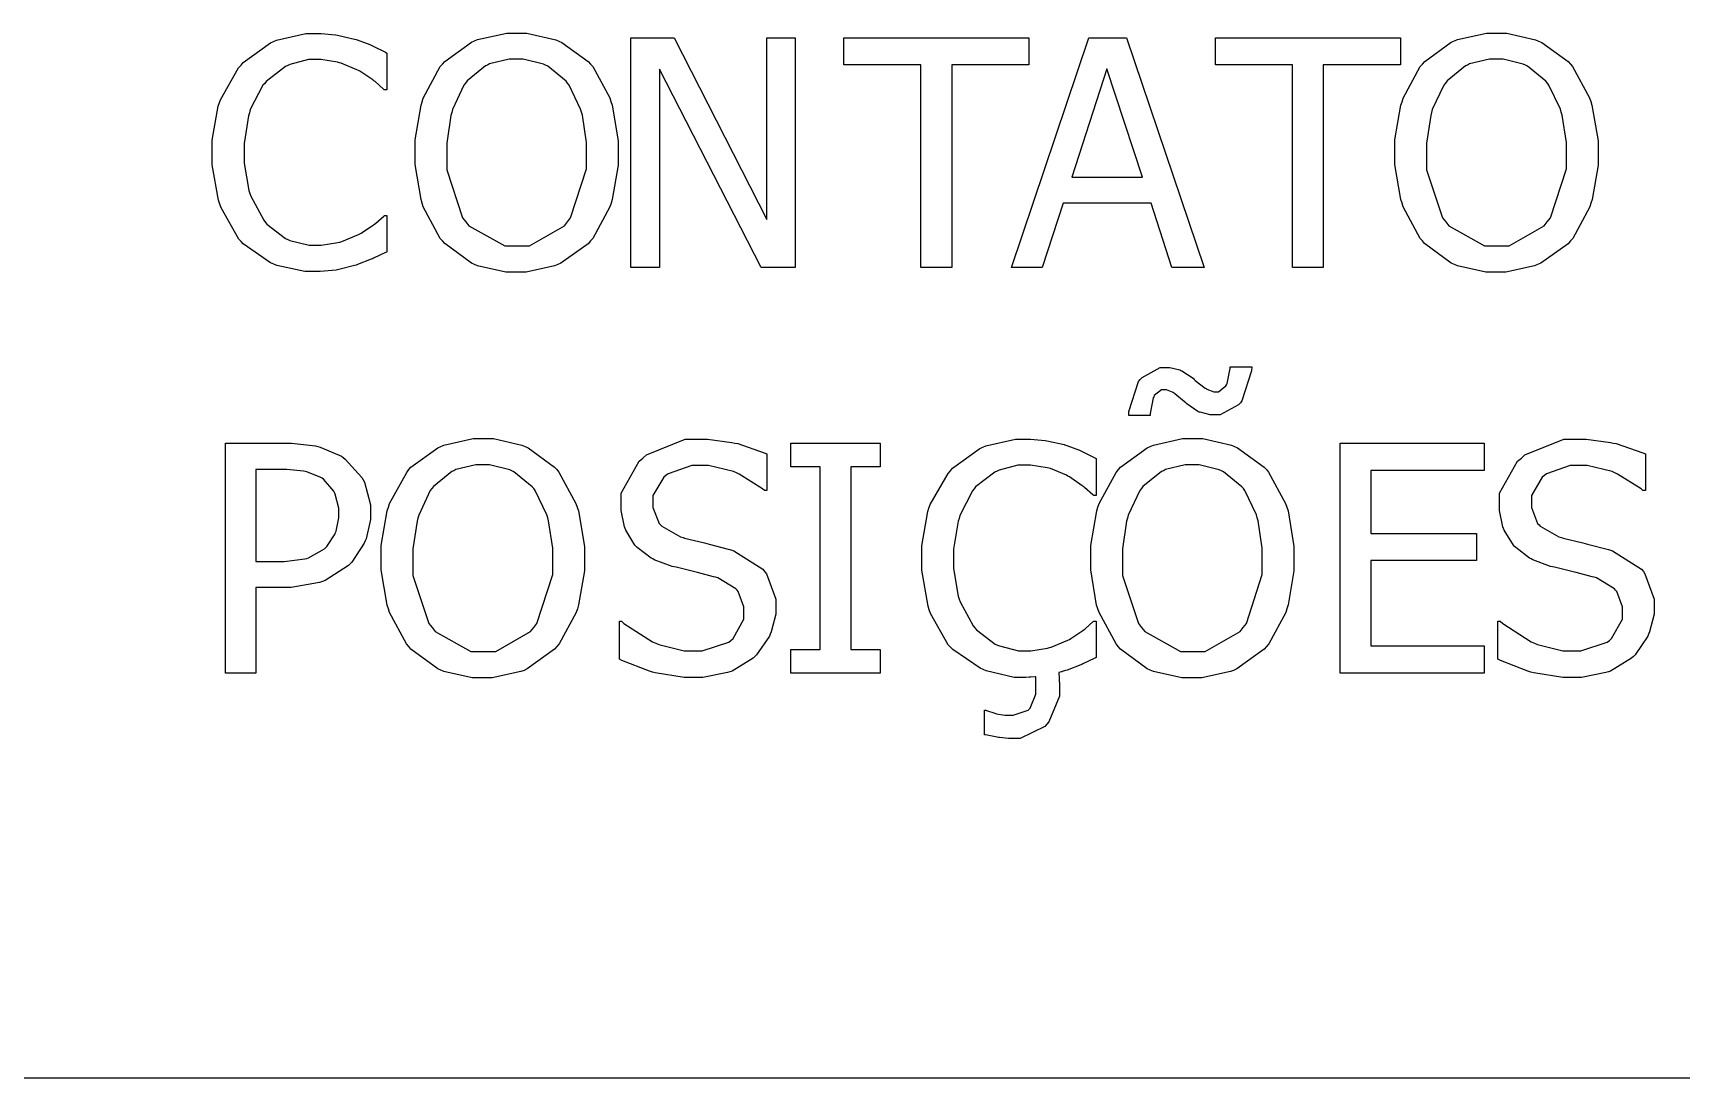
# Model space of a CAD drawing. Header units: millimetres. Extents: x 1974 to 2560, y 1429 to 1567.
# Drawn here: x 2495.168 to 2496.379, y 1520.339 to 1521.106 of the extents above; entities that cross this region are included whole.
import ezdxf

# ---------------------------------------------------------------- set-up
doc = ezdxf.new("R2010")
doc.units = ezdxf.units.MM
doc.layers.add('TEXTO', color=4, linetype='Continuous')

msp = doc.modelspace()

# ---------------------------------------------------------------- linework, layer by layer
at = {"layer": 'TEXTO', "color": 0}
for p, q in [((2495.3222, 1521.0848), (2495.3421, 1521.0991)), ((2495.3421, 1521.0991), (2495.3445, 1521.1001)), ((2495.3445, 1521.1001), (2495.3467, 1521.1012)), ((2495.3467, 1521.1012), (2495.3682, 1521.1061)), ((2495.3682, 1521.1061), (2495.3754, 1521.1061)), ((2495.3754, 1521.1061), (2495.3794, 1521.1061)), ((2495.3794, 1521.1061), (2495.39, 1521.105)), ((2495.39, 1521.105), (2495.3913, 1521.1048)), ((2495.3913, 1521.1048), (2495.3925, 1521.1046)), ((2495.3925, 1521.1046), (2495.404, 1521.102)), ((2495.404, 1521.102), (2495.4051, 1521.1017)), ((2495.4051, 1521.1017), (2495.4059, 1521.1013)), ((2495.4059, 1521.1013), (2495.4153, 1521.0979)), ((2495.4153, 1521.0979), (2495.4162, 1521.0974)), ((2495.4162, 1521.0974), (2495.4172, 1521.097)), ((2495.4172, 1521.097), (2495.4266, 1521.0923)), ((2495.4702, 1521.0855), (2495.4899, 1521.0997)), ((2495.4899, 1521.0997), (2495.4922, 1521.1007)), ((2495.4922, 1521.1007), (2495.4944, 1521.1017)), ((2495.4944, 1521.1017), (2495.5158, 1521.1064)), ((2495.5158, 1521.1064), (2495.523, 1521.1064)), ((2495.523, 1521.1064), (2495.5307, 1521.1064)), ((2495.5307, 1521.1064), (2495.5518, 1521.1015)), ((2495.5518, 1521.1015), (2495.5541, 1521.1005)), ((2495.5541, 1521.1005), (2495.5563, 1521.0995)), ((2495.5563, 1521.0995), (2495.5758, 1521.0855)), ((2495.6071, 1520.9341), (2495.6071, 1521.103)), ((2495.6071, 1521.103), (2495.639, 1521.103)), ((2495.639, 1521.103), (2495.7069, 1520.9693)), ((2495.7069, 1520.9693), (2495.7069, 1521.103)), ((2495.7069, 1521.103), (2495.7279, 1521.103)), ((2495.7279, 1521.103), (2495.7279, 1520.9341)), ((2495.7279, 1521.103), (2495.7279, 1521.103)), ((2495.7636, 1521.083), (2495.7636, 1521.103)), ((2495.7636, 1521.103), (2495.8995, 1521.103)), ((2495.8869, 1520.9341), (2495.9437, 1521.103)), ((2495.8995, 1521.103), (2495.8995, 1521.083)), ((2495.9437, 1521.103), (2495.9715, 1521.103)), ((2495.9715, 1521.103), (2496.0284, 1520.9341)), ((2496.0369, 1521.083), (2496.0369, 1521.103)), ((2496.0369, 1521.103), (2496.1727, 1521.103)), ((2496.1727, 1521.103), (2496.1727, 1521.083)), ((2496.1906, 1521.0855), (2496.2101, 1521.0997)), ((2496.2101, 1521.0997), (2496.2125, 1521.1007)), ((2496.2125, 1521.1007), (2496.2147, 1521.1017)), ((2496.2147, 1521.1017), (2496.2361, 1521.1064)), ((2496.2361, 1521.1064), (2496.2433, 1521.1064)), ((2496.2433, 1521.1064), (2496.251, 1521.1064)), ((2496.251, 1521.1064), (2496.272, 1521.1015)), ((2496.272, 1521.1015), (2496.2743, 1521.1005)), ((2496.2743, 1521.1005), (2496.2766, 1521.0995)), ((2496.2766, 1521.0995), (2496.2961, 1521.0855)), ((2495.3205, 1521.0828), (2495.3222, 1521.0848)), ((2495.37, 1521.0869), (2495.3563, 1521.0833)), ((2495.3751, 1521.0869), (2495.37, 1521.0869)), ((2495.3792, 1521.0869), (2495.3751, 1521.0869)), ((2495.3914, 1521.085), (2495.3792, 1521.0869)), ((2495.3928, 1521.0846), (2495.3914, 1521.085)), ((2495.3941, 1521.0843), (2495.3928, 1521.0846)), ((2495.4057, 1521.0794), (2495.3941, 1521.0843)), ((2495.4266, 1521.0923), (2495.4276, 1521.0917)), ((2495.4276, 1521.0917), (2495.4276, 1521.0647)), ((2495.467, 1521.0817), (2495.4686, 1521.0836)), ((2495.4686, 1521.0836), (2495.4702, 1521.0855)), ((2495.5032, 1521.0837), (2495.5017, 1521.0829)), ((2495.5177, 1521.0872), (2495.5032, 1521.0837)), ((2495.5232, 1521.0872), (2495.5177, 1521.0872)), ((2495.528, 1521.0872), (2495.5232, 1521.0872)), ((2495.5428, 1521.0835), (2495.528, 1521.0872)), ((2495.5444, 1521.0827), (2495.5428, 1521.0835)), ((2495.5758, 1521.0855), (2495.5775, 1521.0836)), ((2495.5775, 1521.0836), (2495.5791, 1521.0817)), ((2495.5775, 1521.0836), (2495.5775, 1521.0836)), ((2496.1873, 1521.0817), (2496.1889, 1521.0836)), ((2496.1889, 1521.0836), (2496.1906, 1521.0855)), ((2496.2235, 1521.0837), (2496.222, 1521.0829)), ((2496.2381, 1521.0872), (2496.2235, 1521.0837)), ((2496.2434, 1521.0872), (2496.2381, 1521.0872)), ((2496.2483, 1521.0872), (2496.2434, 1521.0872)), ((2496.263, 1521.0835), (2496.2483, 1521.0872)), ((2496.2646, 1521.0827), (2496.263, 1521.0835)), ((2496.2961, 1521.0855), (2496.2977, 1521.0836)), ((2496.2977, 1521.0836), (2496.2993, 1521.0817)), ((2496.2977, 1521.0836), (2496.2977, 1521.0836)), ((2495.3057, 1521.0579), (2495.3187, 1521.0809)), ((2495.3187, 1521.0809), (2495.3205, 1521.0828)), ((2495.3531, 1521.0818), (2495.339, 1521.0709)), ((2495.3548, 1521.0825), (2495.3531, 1521.0818)), ((2495.3563, 1521.0833), (2495.3548, 1521.0825)), ((2495.4069, 1521.0789), (2495.4057, 1521.0794)), ((2495.4079, 1521.0783), (2495.4069, 1521.0789)), ((2495.4174, 1521.072), (2495.4079, 1521.0783)), ((2495.4182, 1521.0712), (2495.4174, 1521.072)), ((2495.419, 1521.0707), (2495.4182, 1521.0712)), ((2495.4545, 1521.0586), (2495.467, 1521.0817)), ((2495.5002, 1521.0822), (2495.4868, 1521.0712)), ((2495.5017, 1521.0829), (2495.5002, 1521.0822)), ((2495.546, 1521.082), (2495.5444, 1521.0827)), ((2495.5594, 1521.0711), (2495.546, 1521.082)), ((2495.5791, 1521.0817), (2495.5915, 1521.0589)), ((2495.7028, 1520.9341), (2495.6281, 1521.0798)), ((2495.6281, 1521.0798), (2495.6281, 1520.9341)), ((2495.8203, 1521.083), (2495.7636, 1521.083)), ((2495.8203, 1520.9341), (2495.8203, 1521.083)), ((2495.8995, 1521.083), (2495.8429, 1521.083)), ((2495.8429, 1521.083), (2495.8429, 1520.9341)), ((2495.957, 1521.0801), (2495.9311, 1521.0004)), ((2495.9831, 1521.0004), (2495.957, 1521.0801)), ((2496.0935, 1521.083), (2496.0369, 1521.083)), ((2496.0935, 1520.9341), (2496.0935, 1521.083)), ((2496.1727, 1521.083), (2496.116, 1521.083)), ((2496.116, 1521.083), (2496.116, 1520.9341)), ((2496.1748, 1521.0586), (2496.1873, 1521.0817)), ((2496.2205, 1521.0822), (2496.207, 1521.0712)), ((2496.222, 1521.0829), (2496.2205, 1521.0822)), ((2496.2662, 1521.082), (2496.2646, 1521.0827)), ((2496.2797, 1521.0711), (2496.2662, 1521.082)), ((2496.2993, 1521.0817), (2496.3118, 1521.0589)), ((2495.3366, 1521.0681), (2495.3273, 1521.0501)), ((2495.3379, 1521.0694), (2495.3366, 1521.0681)), ((2495.339, 1521.0709), (2495.3379, 1521.0694)), ((2495.4253, 1521.0651), (2495.419, 1521.0707)), ((2495.4258, 1521.0647), (2495.4253, 1521.0651)), ((2495.4276, 1521.0647), (2495.4258, 1521.0647)), ((2495.4844, 1521.0682), (2495.4759, 1521.0502)), ((2495.4856, 1521.0696), (2495.4844, 1521.0682)), ((2495.4868, 1521.0712), (2495.4856, 1521.0696)), ((2495.5605, 1521.0696), (2495.5594, 1521.0711)), ((2495.5616, 1521.0682), (2495.5605, 1521.0696)), ((2495.5701, 1521.0504), (2495.5616, 1521.0682)), ((2496.2047, 1521.0682), (2496.1961, 1521.0502)), ((2496.2058, 1521.0696), (2496.2047, 1521.0682)), ((2496.207, 1521.0712), (2496.2058, 1521.0696)), ((2496.2808, 1521.0696), (2496.2797, 1521.0711)), ((2496.2819, 1521.0682), (2496.2808, 1521.0696)), ((2496.2903, 1521.0504), (2496.2819, 1521.0682)), ((2495.2994, 1521.0277), (2495.3038, 1521.0527)), ((2495.3038, 1521.0527), (2495.3048, 1521.0553)), ((2495.3048, 1521.0553), (2495.3057, 1521.0579)), ((2495.3267, 1521.0478), (2495.326, 1521.0456)), ((2495.3273, 1521.0501), (2495.3267, 1521.0478)), ((2495.4484, 1521.0279), (2495.4528, 1521.0533)), ((2495.4528, 1521.0533), (2495.4536, 1521.0559)), ((2495.4536, 1521.0559), (2495.4545, 1521.0586)), ((2495.4754, 1521.048), (2495.4747, 1521.0458)), ((2495.4759, 1521.0502), (2495.4754, 1521.048)), ((2495.5708, 1521.0482), (2495.5701, 1521.0504)), ((2495.5714, 1521.046), (2495.5708, 1521.0482)), ((2495.5915, 1521.0589), (2495.5924, 1521.056)), ((2495.5924, 1521.056), (2495.5933, 1521.0533)), ((2495.5933, 1521.0533), (2495.5978, 1521.0272)), ((2496.1686, 1521.0279), (2496.173, 1521.0533)), ((2496.173, 1521.0533), (2496.1739, 1521.0559)), ((2496.1739, 1521.0559), (2496.1748, 1521.0586)), ((2496.1956, 1521.048), (2496.195, 1521.0458)), ((2496.1961, 1521.0502), (2496.1956, 1521.048)), ((2496.291, 1521.0482), (2496.2903, 1521.0504)), ((2496.2917, 1521.046), (2496.291, 1521.0482)), ((2496.3118, 1521.0589), (2496.3127, 1521.056)), ((2496.3127, 1521.056), (2496.3135, 1521.0533)), ((2496.3135, 1521.0533), (2496.318, 1521.0272)), ((2495.326, 1521.0456), (2495.3227, 1521.0253)), ((2495.4747, 1521.0458), (2495.4718, 1521.0254)), ((2495.5744, 1521.026), (2495.5714, 1521.046)), ((2496.195, 1521.0458), (2496.192, 1521.0254)), ((2496.2947, 1521.026), (2496.2917, 1521.046)), ((2495.2994, 1521.0184), (2495.2994, 1521.0277)), ((2495.3227, 1521.0253), (2495.3227, 1521.0184)), ((2495.4484, 1521.0184), (2495.4484, 1521.0279)), ((2495.4718, 1521.0254), (2495.4718, 1521.0184)), ((2495.5744, 1521.0184), (2495.5744, 1521.026)), ((2495.5978, 1521.0272), (2495.5978, 1521.0184)), ((2496.1686, 1521.0184), (2496.1686, 1521.0279)), ((2496.192, 1521.0254), (2496.192, 1521.0184)), ((2496.2947, 1521.0184), (2496.2947, 1521.026)), ((2496.318, 1521.0272), (2496.318, 1521.0184)), ((2495.2994, 1521.0096), (2495.2994, 1521.0184)), ((2495.3227, 1521.0184), (2495.3227, 1521.0109)), ((2495.3227, 1521.0109), (2495.3263, 1520.9906)), ((2495.4484, 1521.0099), (2495.4484, 1521.0184)), ((2495.4718, 1521.0184), (2495.4718, 1521.0058)), ((2495.5744, 1521.0066), (2495.5744, 1521.0184)), ((2495.5744, 1521.0184), (2495.5744, 1521.0184)), ((2495.5978, 1521.0184), (2495.5978, 1521.0093)), ((2496.1686, 1521.0099), (2496.1686, 1521.0184)), ((2496.192, 1521.0184), (2496.192, 1521.0058)), ((2496.2947, 1521.0066), (2496.2947, 1521.0184)), ((2496.2947, 1521.0184), (2496.2947, 1521.0184)), ((2496.318, 1521.0184), (2496.318, 1521.0093)), ((2495.304, 1520.9835), (2495.2994, 1521.0096)), ((2495.4528, 1520.9842), (2495.4484, 1521.0099)), ((2495.4718, 1521.0058), (2495.4834, 1520.9706)), ((2495.5627, 1520.9706), (2495.5744, 1521.0066)), ((2495.5978, 1521.0093), (2495.5934, 1520.9842)), ((2495.9311, 1521.0004), (2495.9831, 1521.0004)), ((2495.9311, 1521.0004), (2495.9311, 1521.0004)), ((2496.173, 1520.9842), (2496.1686, 1521.0099)), ((2496.192, 1521.0058), (2496.2037, 1520.9706)), ((2496.2831, 1520.9706), (2496.2947, 1521.0066)), ((2496.318, 1521.0093), (2496.3136, 1520.9842)), ((2495.3263, 1520.9906), (2495.327, 1520.9885)), ((2495.327, 1520.9885), (2495.3277, 1520.9865)), ((2495.3277, 1520.9865), (2495.3372, 1520.9688)), ((2495.305, 1520.9806), (2495.304, 1520.9835)), ((2495.3058, 1520.978), (2495.305, 1520.9806)), ((2495.3189, 1520.955), (2495.3058, 1520.978)), ((2495.4536, 1520.9813), (2495.4528, 1520.9842)), ((2495.4545, 1520.9786), (2495.4536, 1520.9813)), ((2495.4669, 1520.9555), (2495.4545, 1520.9786)), ((2495.5917, 1520.9787), (2495.5791, 1520.9555)), ((2495.5925, 1520.9814), (2495.5917, 1520.9787)), ((2495.5934, 1520.9842), (2495.5925, 1520.9814)), ((2495.9248, 1520.9813), (2495.9094, 1520.9341)), ((2495.9894, 1520.9813), (2495.9248, 1520.9813)), ((2496.0046, 1520.9341), (2495.9894, 1520.9813)), ((2496.1739, 1520.9813), (2496.173, 1520.9842)), ((2496.1747, 1520.9786), (2496.1739, 1520.9813)), ((2496.1872, 1520.9555), (2496.1747, 1520.9786)), ((2496.312, 1520.9787), (2496.2994, 1520.9555)), ((2496.3128, 1520.9814), (2496.312, 1520.9787)), ((2496.3136, 1520.9842), (2496.3128, 1520.9814)), ((2495.3372, 1520.9688), (2495.3384, 1520.9673)), ((2495.3384, 1520.9673), (2495.3396, 1520.966)), ((2495.3396, 1520.966), (2495.3533, 1520.9554)), ((2495.4089, 1520.9594), (2495.4179, 1520.9654)), ((2495.4179, 1520.9654), (2495.4187, 1520.966)), ((2495.4187, 1520.966), (2495.4195, 1520.9667)), ((2495.4195, 1520.9667), (2495.4254, 1520.9719)), ((2495.4254, 1520.9719), (2495.4259, 1520.9723)), ((2495.4259, 1520.9723), (2495.4276, 1520.9723)), ((2495.4276, 1520.9723), (2495.4276, 1520.9455)), ((2495.4834, 1520.9706), (2495.4857, 1520.9676)), ((2495.4857, 1520.9676), (2495.488, 1520.9647)), ((2495.488, 1520.9647), (2495.5144, 1520.95)), ((2495.5325, 1520.95), (2495.5582, 1520.9647)), ((2495.5582, 1520.9647), (2495.5605, 1520.9676)), ((2495.5605, 1520.9676), (2495.5627, 1520.9706)), ((2496.2037, 1520.9706), (2496.206, 1520.9676)), ((2496.206, 1520.9676), (2496.2083, 1520.9647)), ((2496.2083, 1520.9647), (2496.2346, 1520.95)), ((2496.2527, 1520.95), (2496.2784, 1520.9647)), ((2496.2784, 1520.9647), (2496.2807, 1520.9676)), ((2496.2807, 1520.9676), (2496.2831, 1520.9706)), ((2495.3206, 1520.9532), (2495.3189, 1520.955)), ((2495.3222, 1520.9514), (2495.3206, 1520.9532)), ((2495.3422, 1520.9376), (2495.3222, 1520.9514)), ((2495.3533, 1520.9554), (2495.3549, 1520.9547)), ((2495.3549, 1520.9547), (2495.3565, 1520.954)), ((2495.3565, 1520.954), (2495.3705, 1520.9505)), ((2495.3705, 1520.9505), (2495.3751, 1520.9505)), ((2495.3751, 1520.9505), (2495.3795, 1520.9505)), ((2495.3795, 1520.9505), (2495.3917, 1520.9524)), ((2495.3917, 1520.9524), (2495.3931, 1520.9528)), ((2495.3931, 1520.9528), (2495.3945, 1520.9532)), ((2495.3945, 1520.9532), (2495.4069, 1520.9583)), ((2495.4069, 1520.9583), (2495.4079, 1520.9588)), ((2495.4079, 1520.9588), (2495.4089, 1520.9594)), ((2495.4685, 1520.9536), (2495.4669, 1520.9555)), ((2495.4702, 1520.9518), (2495.4685, 1520.9536)), ((2495.4898, 1520.9374), (2495.4702, 1520.9518)), ((2495.5758, 1520.9516), (2495.5555, 1520.9372)), ((2495.5775, 1520.9536), (2495.5758, 1520.9516)), ((2495.5791, 1520.9555), (2495.5775, 1520.9536)), ((2496.1889, 1520.9536), (2496.1872, 1520.9555)), ((2496.1904, 1520.9518), (2496.1889, 1520.9536)), ((2496.2101, 1520.9374), (2496.1904, 1520.9518)), ((2496.296, 1520.9516), (2496.2759, 1520.9372)), ((2496.2977, 1520.9536), (2496.296, 1520.9516)), ((2496.2994, 1520.9555), (2496.2977, 1520.9536)), ((2495.4162, 1520.9402), (2495.4062, 1520.9363)), ((2495.4171, 1520.9406), (2495.4162, 1520.9402)), ((2495.4179, 1520.9409), (2495.4171, 1520.9406)), ((2495.4266, 1520.9452), (2495.4179, 1520.9409)), ((2495.4276, 1520.9455), (2495.4266, 1520.9452)), ((2495.5144, 1520.95), (2495.5232, 1520.95)), ((2495.5232, 1520.95), (2495.5325, 1520.95)), ((2496.2346, 1520.95), (2496.2434, 1520.95)), ((2496.2434, 1520.95), (2496.2527, 1520.95)), ((2495.3446, 1520.9366), (2495.3422, 1520.9376)), ((2495.3469, 1520.9357), (2495.3446, 1520.9366)), ((2495.3674, 1520.9311), (2495.3469, 1520.9357)), ((2495.375, 1520.9311), (2495.3674, 1520.9311)), ((2495.3788, 1520.9311), (2495.375, 1520.9311)), ((2495.375, 1520.9311), (2495.375, 1520.9311)), ((2495.3904, 1520.9321), (2495.3788, 1520.9311)), ((2495.3914, 1520.9323), (2495.3904, 1520.9321)), ((2495.3925, 1520.9326), (2495.3914, 1520.9323)), ((2495.4038, 1520.9356), (2495.3925, 1520.9326)), ((2495.4051, 1520.9359), (2495.4038, 1520.9356)), ((2495.4062, 1520.9363), (2495.4051, 1520.9359)), ((2495.4921, 1520.9364), (2495.4898, 1520.9374)), ((2495.4944, 1520.9354), (2495.4921, 1520.9364)), ((2495.5152, 1520.9306), (2495.4944, 1520.9354)), ((2495.523, 1520.9306), (2495.5152, 1520.9306)), ((2495.53, 1520.9306), (2495.523, 1520.9306)), ((2495.551, 1520.9354), (2495.53, 1520.9306)), ((2495.5533, 1520.9362), (2495.551, 1520.9354)), ((2495.5555, 1520.9372), (2495.5533, 1520.9362)), ((2495.6281, 1520.9341), (2495.6071, 1520.9341)), ((2495.7279, 1520.9341), (2495.7028, 1520.9341)), ((2495.8429, 1520.9341), (2495.8203, 1520.9341)), ((2495.8429, 1520.9341), (2495.8429, 1520.9341)), ((2495.9094, 1520.9341), (2495.8869, 1520.9341)), ((2495.9094, 1520.9341), (2495.9094, 1520.9341)), ((2496.0284, 1520.9341), (2496.0046, 1520.9341)), ((2496.116, 1520.9341), (2496.0935, 1520.9341)), ((2496.116, 1520.9341), (2496.116, 1520.9341)), ((2496.2125, 1520.9364), (2496.2101, 1520.9374)), ((2496.2147, 1520.9354), (2496.2125, 1520.9364)), ((2496.2355, 1520.9306), (2496.2147, 1520.9354)), ((2496.2433, 1520.9306), (2496.2355, 1520.9306)), ((2496.2503, 1520.9306), (2496.2433, 1520.9306)), ((2496.2714, 1520.9354), (2496.2503, 1520.9306)), ((2496.2736, 1520.9362), (2496.2714, 1520.9354)), ((2496.2759, 1520.9372), (2496.2736, 1520.9362)), ((2495.9815, 1520.8517), (2495.9828, 1520.8533)), ((2495.9828, 1520.8533), (2495.9962, 1520.8607)), ((2495.9962, 1520.8607), (2496.0007, 1520.8607)), ((2496.0007, 1520.8607), (2496.0033, 1520.8607)), ((2496.0033, 1520.8607), (2496.0105, 1520.8588)), ((2496.0105, 1520.8588), (2496.0113, 1520.8584)), ((2496.0113, 1520.8584), (2496.0121, 1520.8581)), ((2496.0121, 1520.8581), (2496.0203, 1520.8527)), ((2496.0453, 1520.8488), (2496.0476, 1520.8599)), ((2496.0476, 1520.8599), (2496.0477, 1520.8612)), ((2496.0477, 1520.8612), (2496.0636, 1520.8612)), ((2496.0477, 1520.8612), (2496.0477, 1520.8612)), ((2496.0633, 1520.8583), (2496.0562, 1520.8362)), ((2496.0636, 1520.8612), (2496.0633, 1520.8583)), ((2495.973, 1520.8282), (2495.9802, 1520.8503)), ((2495.9802, 1520.8503), (2495.9815, 1520.8517)), ((2495.9972, 1520.8441), (2495.9917, 1520.84)), ((2495.9992, 1520.8441), (2495.9972, 1520.8441)), ((2496.0008, 1520.8441), (2495.9992, 1520.8441)), ((2496.0057, 1520.8422), (2496.0008, 1520.8441)), ((2496.0064, 1520.8417), (2496.0057, 1520.8422)), ((2496.007, 1520.8413), (2496.0064, 1520.8417)), ((2496.0141, 1520.8354), (2496.007, 1520.8413)), ((2496.0203, 1520.8527), (2496.0211, 1520.8519)), ((2496.0211, 1520.8519), (2496.0219, 1520.8512)), ((2496.0219, 1520.8512), (2496.0293, 1520.8455)), ((2496.0293, 1520.8455), (2496.03, 1520.8451)), ((2496.03, 1520.8451), (2496.0305, 1520.8447)), ((2496.0305, 1520.8447), (2496.0355, 1520.8428)), ((2496.0355, 1520.8428), (2496.0372, 1520.8428)), ((2496.0372, 1520.8428), (2496.0391, 1520.8428)), ((2496.0391, 1520.8428), (2496.0444, 1520.8472)), ((2496.0444, 1520.8472), (2496.0449, 1520.8479)), ((2496.0449, 1520.8479), (2496.0453, 1520.8488)), ((2495.991, 1520.8383), (2495.9889, 1520.8268)), ((2495.9915, 1520.8391), (2495.991, 1520.8383)), ((2495.9917, 1520.84), (2495.9915, 1520.8391)), ((2496.015, 1520.8346), (2496.0141, 1520.8354)), ((2496.0158, 1520.834), (2496.015, 1520.8346)), ((2496.0238, 1520.8284), (2496.0158, 1520.834)), ((2496.0538, 1520.8332), (2496.0402, 1520.8258)), ((2496.0551, 1520.8346), (2496.0538, 1520.8332)), ((2496.0562, 1520.8362), (2496.0551, 1520.8346)), ((2495.973, 1520.8253), (2495.973, 1520.8282)), ((2495.9889, 1520.8253), (2495.973, 1520.8253)), ((2495.9889, 1520.8268), (2495.9889, 1520.8253)), ((2496.0248, 1520.8279), (2496.0238, 1520.8284)), ((2496.0255, 1520.8277), (2496.0248, 1520.8279)), ((2496.0329, 1520.8258), (2496.0255, 1520.8277)), ((2496.0357, 1520.8258), (2496.0329, 1520.8258)), ((2496.0402, 1520.8258), (2496.0357, 1520.8258)), ((2495.3091, 1520.636), (2495.3091, 1520.805)), ((2495.3091, 1520.805), (2495.3515, 1520.805)), ((2495.3515, 1520.805), (2495.3577, 1520.805)), ((2495.3577, 1520.805), (2495.3752, 1520.803)), ((2495.4697, 1520.8036), (2495.4911, 1520.8084)), ((2495.4911, 1520.8084), (2495.4982, 1520.8084)), ((2495.4982, 1520.8084), (2495.506, 1520.8084)), ((2495.506, 1520.8084), (2495.527, 1520.8035)), ((2495.6185, 1520.7964), (2495.6471, 1520.808)), ((2495.6471, 1520.808), (2495.6567, 1520.808)), ((2495.6567, 1520.808), (2495.6635, 1520.808)), ((2495.6635, 1520.808), (2495.6814, 1520.8056)), ((2495.6814, 1520.8056), (2495.6835, 1520.8051)), ((2495.6835, 1520.8051), (2495.6856, 1520.8048)), ((2495.6856, 1520.8048), (2495.7051, 1520.798)), ((2495.7246, 1520.7877), (2495.7246, 1520.805)), ((2495.7246, 1520.805), (2495.7903, 1520.805)), ((2495.7903, 1520.805), (2495.7903, 1520.7877)), ((2495.8681, 1520.8031), (2495.8897, 1520.808)), ((2495.8897, 1520.808), (2495.8968, 1520.808)), ((2495.8968, 1520.808), (2495.9009, 1520.808)), ((2495.9009, 1520.808), (2495.9115, 1520.807)), ((2495.9115, 1520.807), (2495.9128, 1520.8068)), ((2495.9128, 1520.8068), (2495.914, 1520.8066)), ((2495.914, 1520.8066), (2495.9256, 1520.804)), ((2495.9912, 1520.8036), (2496.0126, 1520.8084)), ((2496.0126, 1520.8084), (2496.0198, 1520.8084)), ((2496.0198, 1520.8084), (2496.0275, 1520.8084)), ((2496.0275, 1520.8084), (2496.0485, 1520.8035)), ((2496.1285, 1520.636), (2496.1285, 1520.805)), ((2496.1285, 1520.805), (2496.2342, 1520.805)), ((2496.2342, 1520.805), (2496.2342, 1520.785)), ((2496.2643, 1520.7964), (2496.2928, 1520.808)), ((2496.2928, 1520.808), (2496.3025, 1520.808)), ((2496.3025, 1520.808), (2496.3092, 1520.808)), ((2496.3092, 1520.808), (2496.3271, 1520.8056)), ((2496.3271, 1520.8056), (2496.3292, 1520.8051)), ((2496.3292, 1520.8051), (2496.3313, 1520.8048)), ((2496.3313, 1520.8048), (2496.3509, 1520.798)), ((2495.3752, 1520.803), (2495.3769, 1520.8025)), ((2495.3769, 1520.8025), (2495.3787, 1520.802)), ((2495.3787, 1520.802), (2495.3943, 1520.7954)), ((2495.3943, 1520.7954), (2495.3956, 1520.7944)), ((2495.3956, 1520.7944), (2495.3971, 1520.7933)), ((2495.3971, 1520.7933), (2495.4093, 1520.7797)), ((2495.4454, 1520.7875), (2495.4652, 1520.8017)), ((2495.4652, 1520.8017), (2495.4675, 1520.8026)), ((2495.4675, 1520.8026), (2495.4697, 1520.8036)), ((2495.527, 1520.8035), (2495.5293, 1520.8025)), ((2495.5293, 1520.8025), (2495.5315, 1520.8015)), ((2495.5315, 1520.8015), (2495.551, 1520.7874)), ((2495.6132, 1520.7918), (2495.6159, 1520.7941)), ((2495.6159, 1520.7941), (2495.6185, 1520.7964)), ((2495.7051, 1520.798), (2495.707, 1520.7971)), ((2495.707, 1520.7971), (2495.707, 1520.7702)), ((2495.8436, 1520.7867), (2495.8636, 1520.8011)), ((2495.8636, 1520.8011), (2495.8659, 1520.802)), ((2495.8659, 1520.802), (2495.8681, 1520.8031)), ((2495.9256, 1520.804), (2495.9266, 1520.8036)), ((2495.9266, 1520.8036), (2495.9275, 1520.8033)), ((2495.9275, 1520.8033), (2495.9368, 1520.7999)), ((2495.9368, 1520.7999), (2495.9378, 1520.7994)), ((2495.9378, 1520.7994), (2495.9387, 1520.7989)), ((2495.9387, 1520.7989), (2495.9481, 1520.7943)), ((2495.9481, 1520.7943), (2495.9491, 1520.7937)), ((2495.9491, 1520.7937), (2495.9491, 1520.7666)), ((2495.967, 1520.7875), (2495.9866, 1520.8017)), ((2495.9866, 1520.8017), (2495.9889, 1520.8026)), ((2495.9889, 1520.8026), (2495.9912, 1520.8036)), ((2496.0485, 1520.8035), (2496.0508, 1520.8025)), ((2496.0508, 1520.8025), (2496.0531, 1520.8015)), ((2496.0531, 1520.8015), (2496.0726, 1520.7874)), ((2496.2589, 1520.7918), (2496.2617, 1520.7941)), ((2496.2617, 1520.7941), (2496.2643, 1520.7964)), ((2496.3509, 1520.798), (2496.3528, 1520.7971)), ((2496.3528, 1520.7971), (2496.3528, 1520.7702)), ((2495.3501, 1520.7856), (2495.3315, 1520.7856)), ((2495.3315, 1520.7856), (2495.3315, 1520.7181)), ((2495.3542, 1520.7856), (2495.3501, 1520.7856)), ((2495.3665, 1520.7845), (2495.3542, 1520.7856)), ((2495.3678, 1520.7842), (2495.3665, 1520.7845)), ((2495.3689, 1520.784), (2495.3678, 1520.7842)), ((2495.3792, 1520.7799), (2495.3689, 1520.784)), ((2495.4297, 1520.7606), (2495.4423, 1520.7836)), ((2495.4423, 1520.7836), (2495.4439, 1520.7856)), ((2495.4439, 1520.7856), (2495.4454, 1520.7875)), ((2495.4754, 1520.7841), (2495.462, 1520.7731)), ((2495.477, 1520.7848), (2495.4754, 1520.7841)), ((2495.4785, 1520.7856), (2495.477, 1520.7848)), ((2495.493, 1520.7891), (2495.4785, 1520.7856)), ((2495.4983, 1520.7891), (2495.493, 1520.7891)), ((2495.5032, 1520.7891), (2495.4983, 1520.7891)), ((2495.518, 1520.7855), (2495.5032, 1520.7891)), ((2495.5196, 1520.7847), (2495.518, 1520.7855)), ((2495.5211, 1520.784), (2495.5196, 1520.7847)), ((2495.5346, 1520.773), (2495.5211, 1520.784)), ((2495.551, 1520.7874), (2495.5527, 1520.7856)), ((2495.5527, 1520.7856), (2495.5542, 1520.7837)), ((2495.5527, 1520.7856), (2495.5527, 1520.7856)), ((2495.5542, 1520.7837), (2495.5667, 1520.7608)), ((2495.5999, 1520.7683), (2495.6132, 1520.7918)), ((2495.6328, 1520.7813), (2495.6312, 1520.7801)), ((2495.6345, 1520.7825), (2495.6328, 1520.7813)), ((2495.6518, 1520.7887), (2495.6345, 1520.7825)), ((2495.6582, 1520.7887), (2495.6518, 1520.7887)), ((2495.6642, 1520.7887), (2495.6582, 1520.7887)), ((2495.6825, 1520.7841), (2495.6642, 1520.7887)), ((2495.6846, 1520.7832), (2495.6825, 1520.7841)), ((2495.6866, 1520.7823), (2495.6846, 1520.7832)), ((2495.7039, 1520.7715), (2495.6866, 1520.7823)), ((2495.7462, 1520.7877), (2495.7246, 1520.7877)), ((2495.7462, 1520.6534), (2495.7462, 1520.7877)), ((2495.7903, 1520.7877), (2495.7687, 1520.7877)), ((2495.7687, 1520.7877), (2495.7687, 1520.6534)), ((2495.8271, 1520.7599), (2495.8402, 1520.7828)), ((2495.8402, 1520.7828), (2495.8419, 1520.7848)), ((2495.8419, 1520.7848), (2495.8436, 1520.7867)), ((2495.8745, 1520.7837), (2495.8605, 1520.7729)), ((2495.8762, 1520.7844), (2495.8745, 1520.7837)), ((2495.8778, 1520.7851), (2495.8762, 1520.7844)), ((2495.8916, 1520.7889), (2495.8778, 1520.7851)), ((2495.8967, 1520.7889), (2495.8916, 1520.7889)), ((2495.9007, 1520.7889), (2495.8967, 1520.7889)), ((2495.913, 1520.7869), (2495.9007, 1520.7889)), ((2495.9142, 1520.7866), (2495.913, 1520.7869)), ((2495.9155, 1520.7863), (2495.9142, 1520.7866)), ((2495.9273, 1520.7814), (2495.9155, 1520.7863)), ((2495.9283, 1520.7808), (2495.9273, 1520.7814)), ((2495.9294, 1520.7802), (2495.9283, 1520.7808)), ((2495.9513, 1520.7606), (2495.9638, 1520.7836)), ((2495.9638, 1520.7836), (2495.9654, 1520.7856)), ((2495.9654, 1520.7856), (2495.967, 1520.7875)), ((2495.997, 1520.7841), (2495.9835, 1520.7731)), ((2495.9985, 1520.7848), (2495.997, 1520.7841)), ((2496, 1520.7856), (2495.9985, 1520.7848)), ((2496.0146, 1520.7891), (2496, 1520.7856)), ((2496.0199, 1520.7891), (2496.0146, 1520.7891)), ((2496.0248, 1520.7891), (2496.0199, 1520.7891)), ((2496.0395, 1520.7855), (2496.0248, 1520.7891)), ((2496.0411, 1520.7847), (2496.0395, 1520.7855)), ((2496.0426, 1520.784), (2496.0411, 1520.7847)), ((2496.0562, 1520.773), (2496.0426, 1520.784)), ((2496.0726, 1520.7874), (2496.0742, 1520.7856)), ((2496.0742, 1520.7856), (2496.0757, 1520.7837)), ((2496.0742, 1520.7856), (2496.0742, 1520.7856)), ((2496.0757, 1520.7837), (2496.0883, 1520.7608)), ((2496.2342, 1520.785), (2496.1511, 1520.785)), ((2496.1511, 1520.785), (2496.1511, 1520.7387)), ((2496.2456, 1520.7683), (2496.2589, 1520.7918)), ((2496.2786, 1520.7813), (2496.2769, 1520.7801)), ((2496.2802, 1520.7825), (2496.2786, 1520.7813)), ((2496.2975, 1520.7887), (2496.2802, 1520.7825)), ((2496.3039, 1520.7887), (2496.2975, 1520.7887)), ((2496.31, 1520.7887), (2496.3039, 1520.7887)), ((2496.3283, 1520.7841), (2496.31, 1520.7887)), ((2496.3304, 1520.7832), (2496.3283, 1520.7841)), ((2496.3324, 1520.7823), (2496.3304, 1520.7832)), ((2496.3497, 1520.7715), (2496.3324, 1520.7823)), ((2495.3802, 1520.7792), (2495.3792, 1520.7799)), ((2495.3812, 1520.7785), (2495.3802, 1520.7792)), ((2495.3887, 1520.7697), (2495.3812, 1520.7785)), ((2495.3893, 1520.7687), (2495.3887, 1520.7697)), ((2495.3898, 1520.7676), (2495.3893, 1520.7687)), ((2495.4093, 1520.7797), (2495.4104, 1520.778)), ((2495.4104, 1520.778), (2495.4112, 1520.7763)), ((2495.4112, 1520.7763), (2495.4157, 1520.7597)), ((2495.4596, 1520.7702), (2495.4511, 1520.7522)), ((2495.4608, 1520.7716), (2495.4596, 1520.7702)), ((2495.462, 1520.7731), (2495.4608, 1520.7716)), ((2495.5358, 1520.7716), (2495.5346, 1520.773)), ((2495.5368, 1520.7702), (2495.5358, 1520.7716)), ((2495.5453, 1520.7524), (2495.5368, 1520.7702)), ((2495.6312, 1520.7801), (2495.6233, 1520.7666)), ((2495.7053, 1520.7702), (2495.7039, 1520.7715)), ((2495.707, 1520.7702), (2495.7053, 1520.7702)), ((2495.8581, 1520.77), (2495.8488, 1520.7519)), ((2495.8593, 1520.7714), (2495.8581, 1520.77)), ((2495.8605, 1520.7729), (2495.8593, 1520.7714)), ((2495.9389, 1520.7738), (2495.9294, 1520.7802)), ((2495.9397, 1520.7731), (2495.9389, 1520.7738)), ((2495.9404, 1520.7725), (2495.9397, 1520.7731)), ((2495.9467, 1520.7671), (2495.9404, 1520.7725)), ((2495.9812, 1520.7702), (2495.9726, 1520.7522)), ((2495.9823, 1520.7716), (2495.9812, 1520.7702)), ((2495.9835, 1520.7731), (2495.9823, 1520.7716)), ((2496.0573, 1520.7716), (2496.0562, 1520.773)), ((2496.0584, 1520.7702), (2496.0573, 1520.7716)), ((2496.0669, 1520.7524), (2496.0584, 1520.7702)), ((2496.2769, 1520.7801), (2496.269, 1520.7666)), ((2496.351, 1520.7702), (2496.3497, 1520.7715)), ((2496.3528, 1520.7702), (2496.351, 1520.7702)), ((2495.3923, 1520.7573), (2495.3898, 1520.7676)), ((2495.3923, 1520.7535), (2495.3923, 1520.7573)), ((2495.4157, 1520.7597), (2495.4157, 1520.754)), ((2495.428, 1520.7553), (2495.4289, 1520.7579)), ((2495.4289, 1520.7579), (2495.4297, 1520.7606)), ((2495.5667, 1520.7608), (2495.5677, 1520.758)), ((2495.5677, 1520.758), (2495.5686, 1520.7553)), ((2495.5999, 1520.7597), (2495.5999, 1520.7683)), ((2495.5999, 1520.7556), (2495.5999, 1520.7597)), ((2495.6233, 1520.7666), (2495.6233, 1520.7621)), ((2495.6233, 1520.7621), (2495.6233, 1520.7578)), ((2495.6233, 1520.7578), (2495.6279, 1520.746)), ((2495.8253, 1520.7547), (2495.8262, 1520.7573)), ((2495.8262, 1520.7573), (2495.8271, 1520.7599)), ((2495.9473, 1520.7666), (2495.9467, 1520.7671)), ((2495.9491, 1520.7666), (2495.9473, 1520.7666)), ((2495.9495, 1520.7553), (2495.9504, 1520.7579)), ((2495.9504, 1520.7579), (2495.9513, 1520.7606)), ((2496.0883, 1520.7608), (2496.0893, 1520.758)), ((2496.0893, 1520.758), (2496.0901, 1520.7553)), ((2496.2456, 1520.7597), (2496.2456, 1520.7683)), ((2496.2456, 1520.7556), (2496.2456, 1520.7597)), ((2496.269, 1520.7666), (2496.269, 1520.7621)), ((2496.269, 1520.7621), (2496.269, 1520.7578)), ((2496.269, 1520.7578), (2496.2736, 1520.746)), ((2495.3904, 1520.7404), (2495.3923, 1520.7502)), ((2495.3923, 1520.7502), (2495.3923, 1520.7535)), ((2495.3923, 1520.7535), (2495.3923, 1520.7535)), ((2495.4157, 1520.7489), (2495.4124, 1520.7348)), ((2495.4157, 1520.754), (2495.4157, 1520.7489)), ((2495.4157, 1520.754), (2495.4157, 1520.754)), ((2495.4236, 1520.7299), (2495.428, 1520.7553)), ((2495.4499, 1520.7478), (2495.4469, 1520.7273)), ((2495.4505, 1520.7499), (2495.4499, 1520.7478)), ((2495.4511, 1520.7522), (2495.4505, 1520.7499)), ((2495.546, 1520.7502), (2495.5453, 1520.7524)), ((2495.5465, 1520.748), (2495.546, 1520.7502)), ((2495.5496, 1520.7279), (2495.5465, 1520.748)), ((2495.5686, 1520.7553), (2495.573, 1520.7292)), ((2495.6023, 1520.7435), (2495.5999, 1520.7556)), ((2495.6279, 1520.746), (2495.6289, 1520.7449)), ((2495.6289, 1520.7449), (2495.6298, 1520.744)), ((2495.8209, 1520.7297), (2495.8253, 1520.7547)), ((2495.8476, 1520.7476), (2495.8443, 1520.7271)), ((2495.8483, 1520.7497), (2495.8476, 1520.7476)), ((2495.8488, 1520.7519), (2495.8483, 1520.7497)), ((2495.9452, 1520.7299), (2495.9495, 1520.7553)), ((2495.9715, 1520.7478), (2495.9684, 1520.7273)), ((2495.972, 1520.7499), (2495.9715, 1520.7478)), ((2495.9726, 1520.7522), (2495.972, 1520.7499)), ((2496.0675, 1520.7502), (2496.0669, 1520.7524)), ((2496.0681, 1520.748), (2496.0675, 1520.7502)), ((2496.0712, 1520.7279), (2496.0681, 1520.748)), ((2496.0901, 1520.7553), (2496.0945, 1520.7292)), ((2496.2481, 1520.7435), (2496.2456, 1520.7556)), ((2496.2736, 1520.746), (2496.2746, 1520.7449)), ((2496.2746, 1520.7449), (2496.2755, 1520.744)), ((2495.3836, 1520.7291), (2495.3897, 1520.7384)), ((2495.3897, 1520.7384), (2495.39, 1520.7394)), ((2495.39, 1520.7394), (2495.3904, 1520.7404)), ((2495.4118, 1520.7332), (2495.4111, 1520.7316)), ((2495.4124, 1520.7348), (2495.4118, 1520.7332)), ((2495.6029, 1520.7423), (2495.6023, 1520.7435)), ((2495.6033, 1520.741), (2495.6029, 1520.7423)), ((2495.61, 1520.7302), (2495.6033, 1520.741)), ((2495.6298, 1520.744), (2495.6435, 1520.7361)), ((2495.6435, 1520.7361), (2495.6454, 1520.7356)), ((2495.6454, 1520.7356), (2495.6466, 1520.7353)), ((2495.6466, 1520.7353), (2495.6611, 1520.7317)), ((2496.1511, 1520.7387), (2496.2286, 1520.7387)), ((2496.2286, 1520.7387), (2496.2286, 1520.7187)), ((2496.2486, 1520.7423), (2496.2481, 1520.7435)), ((2496.249, 1520.741), (2496.2486, 1520.7423)), ((2496.2558, 1520.7302), (2496.249, 1520.741)), ((2496.2755, 1520.744), (2496.2893, 1520.7361)), ((2496.2893, 1520.7361), (2496.2911, 1520.7356)), ((2496.2911, 1520.7356), (2496.2923, 1520.7353)), ((2496.2923, 1520.7353), (2496.3069, 1520.7317)), ((2495.3522, 1520.7181), (2495.3674, 1520.7201)), ((2495.3674, 1520.7201), (2495.3688, 1520.7204)), ((2495.3688, 1520.7204), (2495.3702, 1520.7207)), ((2495.3702, 1520.7207), (2495.3818, 1520.7273)), ((2495.3818, 1520.7273), (2495.3828, 1520.7283)), ((2495.3828, 1520.7283), (2495.3836, 1520.7291)), ((2495.4111, 1520.7316), (2495.402, 1520.7176)), ((2495.4236, 1520.7204), (2495.4236, 1520.7299)), ((2495.4236, 1520.7119), (2495.4236, 1520.7204)), ((2495.4469, 1520.7273), (2495.4469, 1520.7204)), ((2495.4469, 1520.7204), (2495.4469, 1520.7078)), ((2495.5496, 1520.7204), (2495.5496, 1520.7279)), ((2495.5496, 1520.7085), (2495.5496, 1520.7204)), ((2495.5496, 1520.7204), (2495.5496, 1520.7204)), ((2495.573, 1520.7292), (2495.573, 1520.7204)), ((2495.573, 1520.7204), (2495.573, 1520.7112)), ((2495.6109, 1520.7292), (2495.61, 1520.7302)), ((2495.6117, 1520.7283), (2495.6109, 1520.7292)), ((2495.622, 1520.7206), (2495.6117, 1520.7283)), ((2495.6232, 1520.72), (2495.622, 1520.7206)), ((2495.6243, 1520.7194), (2495.6232, 1520.72)), ((2495.6611, 1520.7317), (2495.6629, 1520.7312)), ((2495.6629, 1520.7312), (2495.6645, 1520.7309)), ((2495.6645, 1520.7309), (2495.6787, 1520.7271)), ((2495.6787, 1520.7271), (2495.6799, 1520.7268)), ((2495.6799, 1520.7268), (2495.6828, 1520.7259)), ((2495.6828, 1520.7259), (2495.7041, 1520.7125)), ((2495.8209, 1520.7204), (2495.8209, 1520.7297)), ((2495.8209, 1520.7116), (2495.8209, 1520.7204)), ((2495.8443, 1520.7271), (2495.8443, 1520.7204)), ((2495.8443, 1520.7204), (2495.8443, 1520.7129)), ((2495.9452, 1520.7204), (2495.9452, 1520.7299)), ((2495.9452, 1520.7119), (2495.9452, 1520.7204)), ((2495.9684, 1520.7273), (2495.9684, 1520.7204)), ((2495.9684, 1520.7204), (2495.9684, 1520.7078)), ((2496.0712, 1520.7204), (2496.0712, 1520.7279)), ((2496.0712, 1520.7085), (2496.0712, 1520.7204)), ((2496.0712, 1520.7204), (2496.0712, 1520.7204)), ((2496.0945, 1520.7292), (2496.0945, 1520.7204)), ((2496.0945, 1520.7204), (2496.0945, 1520.7112)), ((2496.2567, 1520.7292), (2496.2558, 1520.7302)), ((2496.2576, 1520.7283), (2496.2567, 1520.7292)), ((2496.2677, 1520.7206), (2496.2576, 1520.7283)), ((2496.2689, 1520.72), (2496.2677, 1520.7206)), ((2496.27, 1520.7194), (2496.2689, 1520.72)), ((2496.3069, 1520.7317), (2496.3086, 1520.7312)), ((2496.3086, 1520.7312), (2496.3102, 1520.7309)), ((2496.3102, 1520.7309), (2496.3246, 1520.7271)), ((2496.3246, 1520.7271), (2496.3258, 1520.7268)), ((2496.3258, 1520.7268), (2496.3287, 1520.7259)), ((2496.3287, 1520.7259), (2496.3499, 1520.7125)), ((2495.3315, 1520.7181), (2495.3468, 1520.7181)), ((2495.3468, 1520.7181), (2495.3522, 1520.7181)), ((2495.3995, 1520.7152), (2495.3823, 1520.7042)), ((2495.401, 1520.7165), (2495.3995, 1520.7152)), ((2495.402, 1520.7176), (2495.401, 1520.7165)), ((2495.4279, 1520.686), (2495.4236, 1520.7119)), ((2495.538, 1520.6726), (2495.5496, 1520.7085)), ((2495.573, 1520.7112), (2495.5686, 1520.6862)), ((2495.6374, 1520.7145), (2495.6243, 1520.7194)), ((2495.6388, 1520.7142), (2495.6374, 1520.7145)), ((2495.6404, 1520.7138), (2495.6388, 1520.7142)), ((2495.654, 1520.7106), (2495.6404, 1520.7138)), ((2495.655, 1520.7103), (2495.654, 1520.7106)), ((2495.6561, 1520.7101), (2495.655, 1520.7103)), ((2495.6679, 1520.7069), (2495.6561, 1520.7101)), ((2495.7041, 1520.7125), (2495.7054, 1520.7107)), ((2495.7054, 1520.7107), (2495.7068, 1520.7089)), ((2495.7068, 1520.7089), (2495.7136, 1520.6904)), ((2495.8255, 1520.6853), (2495.8209, 1520.7116)), ((2495.8443, 1520.7129), (2495.8477, 1520.6926)), ((2495.9494, 1520.686), (2495.9452, 1520.7119)), ((2496.0595, 1520.6726), (2496.0712, 1520.7085)), ((2496.0945, 1520.7112), (2496.0902, 1520.6862)), ((2496.2286, 1520.7187), (2496.1511, 1520.7187)), ((2496.1511, 1520.7187), (2496.1511, 1520.656)), ((2496.2831, 1520.7145), (2496.27, 1520.7194)), ((2496.2845, 1520.7142), (2496.2831, 1520.7145)), ((2496.2861, 1520.7138), (2496.2845, 1520.7142)), ((2496.2997, 1520.7106), (2496.2861, 1520.7138)), ((2496.3007, 1520.7103), (2496.2997, 1520.7106)), ((2496.3018, 1520.7101), (2496.3007, 1520.7103)), ((2496.3138, 1520.7069), (2496.3018, 1520.7101)), ((2496.3499, 1520.7125), (2496.3513, 1520.7107)), ((2496.3513, 1520.7107), (2496.3525, 1520.7089)), ((2496.3525, 1520.7089), (2496.3593, 1520.6904)), ((2495.3505, 1520.699), (2495.3315, 1520.699)), ((2495.3315, 1520.699), (2495.3315, 1520.636)), ((2495.3574, 1520.699), (2495.3505, 1520.699)), ((2495.3783, 1520.7027), (2495.3574, 1520.699)), ((2495.3804, 1520.7034), (2495.3783, 1520.7027)), ((2495.3823, 1520.7042), (2495.3804, 1520.7034)), ((2495.4469, 1520.7078), (2495.4585, 1520.6726)), ((2495.6692, 1520.7065), (2495.6679, 1520.7069)), ((2495.671, 1520.706), (2495.6692, 1520.7065)), ((2495.6843, 1520.6981), (2495.671, 1520.706)), ((2495.6852, 1520.6971), (2495.6843, 1520.6981)), ((2495.6859, 1520.696), (2495.6852, 1520.6971)), ((2495.6902, 1520.6848), (2495.6859, 1520.696)), ((2495.9684, 1520.7078), (2495.9801, 1520.6726)), ((2496.3151, 1520.7065), (2496.3138, 1520.7069)), ((2496.3169, 1520.706), (2496.3151, 1520.7065)), ((2496.33, 1520.6981), (2496.3169, 1520.706)), ((2496.3309, 1520.6971), (2496.33, 1520.6981)), ((2496.3317, 1520.696), (2496.3309, 1520.6971)), ((2496.3359, 1520.6848), (2496.3317, 1520.696)), ((2495.4288, 1520.6832), (2495.4279, 1520.686)), ((2495.5686, 1520.6862), (2495.5678, 1520.6833)), ((2495.6902, 1520.6806), (2495.6902, 1520.6848)), ((2495.7136, 1520.6904), (2495.7136, 1520.6842)), ((2495.7136, 1520.6842), (2495.7136, 1520.6793)), ((2495.8264, 1520.6825), (2495.8255, 1520.6853)), ((2495.8477, 1520.6926), (2495.8485, 1520.6905)), ((2495.8485, 1520.6905), (2495.8491, 1520.6884)), ((2495.8491, 1520.6884), (2495.8586, 1520.6707)), ((2495.9504, 1520.6832), (2495.9494, 1520.686)), ((2496.0902, 1520.6862), (2496.0893, 1520.6833)), ((2496.3359, 1520.6806), (2496.3359, 1520.6848)), ((2496.3593, 1520.6904), (2496.3593, 1520.6842)), ((2496.3593, 1520.6842), (2496.3593, 1520.6793)), ((2495.4297, 1520.6805), (2495.4288, 1520.6832)), ((2495.4421, 1520.6575), (2495.4297, 1520.6805)), ((2495.4585, 1520.6726), (2495.4609, 1520.6695)), ((2495.5357, 1520.6695), (2495.538, 1520.6726)), ((2495.5669, 1520.6806), (2495.5543, 1520.6575)), ((2495.5678, 1520.6833), (2495.5669, 1520.6806)), ((2495.5986, 1520.6462), (2495.5986, 1520.6743)), ((2495.5986, 1520.6743), (2495.6002, 1520.6743)), ((2495.6002, 1520.6743), (2495.602, 1520.6726)), ((2495.602, 1520.6726), (2495.623, 1520.6591)), ((2495.6822, 1520.6615), (2495.6902, 1520.6758)), ((2495.6902, 1520.6758), (2495.6902, 1520.6806)), ((2495.7136, 1520.6793), (2495.7102, 1520.6663)), ((2495.8273, 1520.6798), (2495.8264, 1520.6825)), ((2495.8403, 1520.6569), (2495.8273, 1520.6798)), ((2495.9409, 1520.6686), (2495.9469, 1520.6739)), ((2495.9469, 1520.6739), (2495.9474, 1520.6743)), ((2495.9474, 1520.6743), (2495.9491, 1520.6743)), ((2495.9491, 1520.6743), (2495.9491, 1520.6475)), ((2495.9512, 1520.6805), (2495.9504, 1520.6832)), ((2495.9637, 1520.6575), (2495.9512, 1520.6805)), ((2495.9801, 1520.6726), (2495.9825, 1520.6695)), ((2496.0572, 1520.6695), (2496.0595, 1520.6726)), ((2496.0885, 1520.6806), (2496.0759, 1520.6575)), ((2496.0893, 1520.6833), (2496.0885, 1520.6806)), ((2496.2444, 1520.6462), (2496.2444, 1520.6743)), ((2496.2444, 1520.6743), (2496.246, 1520.6743)), ((2496.246, 1520.6743), (2496.2479, 1520.6726)), ((2496.2479, 1520.6726), (2496.2688, 1520.6591)), ((2496.328, 1520.6615), (2496.3359, 1520.6758)), ((2496.3359, 1520.6758), (2496.3359, 1520.6806)), ((2496.3593, 1520.6793), (2496.3559, 1520.6663)), ((2495.4609, 1520.6695), (2495.4632, 1520.6666)), ((2495.4632, 1520.6666), (2495.4895, 1520.652)), ((2495.5077, 1520.652), (2495.5334, 1520.6666)), ((2495.5334, 1520.6666), (2495.5357, 1520.6695)), ((2495.679, 1520.6588), (2495.6806, 1520.6601)), ((2495.6806, 1520.6601), (2495.6822, 1520.6615)), ((2495.7089, 1520.6631), (2495.6994, 1520.6495)), ((2495.7095, 1520.6647), (2495.7089, 1520.6631)), ((2495.7102, 1520.6663), (2495.7095, 1520.6647)), ((2495.8586, 1520.6707), (2495.8599, 1520.6693)), ((2495.8599, 1520.6693), (2495.8611, 1520.6679)), ((2495.8611, 1520.6679), (2495.8749, 1520.6574)), ((2495.9161, 1520.6552), (2495.9283, 1520.6603)), ((2495.9283, 1520.6603), (2495.9294, 1520.6608)), ((2495.9294, 1520.6608), (2495.9304, 1520.6614)), ((2495.9304, 1520.6614), (2495.9394, 1520.6674)), ((2495.9394, 1520.6674), (2495.9402, 1520.668)), ((2495.9402, 1520.668), (2495.9409, 1520.6686)), ((2495.9825, 1520.6695), (2495.9848, 1520.6666)), ((2495.9848, 1520.6666), (2496.011, 1520.652)), ((2496.0292, 1520.652), (2496.0549, 1520.6666)), ((2496.0549, 1520.6666), (2496.0572, 1520.6695)), ((2496.3248, 1520.6588), (2496.3264, 1520.6601)), ((2496.3264, 1520.6601), (2496.328, 1520.6615)), ((2496.3546, 1520.6631), (2496.3452, 1520.6495)), ((2496.3552, 1520.6647), (2496.3546, 1520.6631)), ((2496.3559, 1520.6663), (2496.3552, 1520.6647)), ((2495.4438, 1520.6555), (2495.4421, 1520.6575)), ((2495.4454, 1520.6537), (2495.4438, 1520.6555)), ((2495.4651, 1520.6393), (2495.4454, 1520.6537)), ((2495.4895, 1520.652), (2495.4983, 1520.652)), ((2495.4983, 1520.652), (2495.5077, 1520.652)), ((2495.5509, 1520.6536), (2495.5308, 1520.6391)), ((2495.5527, 1520.6555), (2495.5509, 1520.6536)), ((2495.5543, 1520.6575), (2495.5527, 1520.6555)), ((2495.623, 1520.6591), (2495.6255, 1520.6581)), ((2495.6255, 1520.6581), (2495.6277, 1520.6572)), ((2495.6277, 1520.6572), (2495.6463, 1520.6524)), ((2495.6463, 1520.6524), (2495.6525, 1520.6524)), ((2495.6525, 1520.6524), (2495.6595, 1520.6524)), ((2495.6595, 1520.6524), (2495.679, 1520.6588)), ((2495.6982, 1520.6483), (2495.6969, 1520.6471)), ((2495.6994, 1520.6495), (2495.6982, 1520.6483)), ((2495.7246, 1520.636), (2495.7246, 1520.6534)), ((2495.7246, 1520.6534), (2495.7462, 1520.6534)), ((2495.7687, 1520.6534), (2495.7903, 1520.6534)), ((2495.7903, 1520.6534), (2495.7903, 1520.636)), ((2495.7903, 1520.6534), (2495.7903, 1520.6534)), ((2495.842, 1520.6551), (2495.8403, 1520.6569)), ((2495.8437, 1520.6534), (2495.842, 1520.6551)), ((2495.8638, 1520.6396), (2495.8437, 1520.6534)), ((2495.8749, 1520.6574), (2495.8765, 1520.6567)), ((2495.8765, 1520.6567), (2495.8781, 1520.656)), ((2495.8781, 1520.656), (2495.892, 1520.6524)), ((2495.892, 1520.6524), (2495.8967, 1520.6524)), ((2495.8967, 1520.6524), (2495.9011, 1520.6524)), ((2495.9011, 1520.6524), (2495.9133, 1520.6544)), ((2495.9133, 1520.6544), (2495.9147, 1520.6548)), ((2495.9147, 1520.6548), (2495.9161, 1520.6552)), ((2495.9491, 1520.6475), (2495.9481, 1520.6471)), ((2495.9653, 1520.6555), (2495.9637, 1520.6575)), ((2495.9669, 1520.6537), (2495.9653, 1520.6555)), ((2495.9866, 1520.6393), (2495.9669, 1520.6537)), ((2496.011, 1520.652), (2496.0199, 1520.652)), ((2496.0199, 1520.652), (2496.0292, 1520.652)), ((2496.0725, 1520.6536), (2496.0524, 1520.6391)), ((2496.0742, 1520.6555), (2496.0725, 1520.6536)), ((2496.0759, 1520.6575), (2496.0742, 1520.6555)), ((2496.1511, 1520.656), (2496.2342, 1520.656)), ((2496.2342, 1520.656), (2496.2342, 1520.636)), ((2496.2688, 1520.6591), (2496.2712, 1520.6581)), ((2496.2712, 1520.6581), (2496.2735, 1520.6572)), ((2496.2735, 1520.6572), (2496.2921, 1520.6524)), ((2496.2921, 1520.6524), (2496.2983, 1520.6524)), ((2496.2983, 1520.6524), (2496.3053, 1520.6524)), ((2496.3053, 1520.6524), (2496.3248, 1520.6588)), ((2496.344, 1520.6483), (2496.3426, 1520.6471)), ((2496.3452, 1520.6495), (2496.344, 1520.6483)), ((2495.3315, 1520.636), (2495.3091, 1520.636)), ((2495.4673, 1520.6383), (2495.4651, 1520.6393)), ((2495.4696, 1520.6373), (2495.4673, 1520.6383)), ((2495.4905, 1520.6326), (2495.4696, 1520.6373)), ((2495.5263, 1520.6372), (2495.5052, 1520.6326)), ((2495.5286, 1520.6381), (2495.5263, 1520.6372)), ((2495.5308, 1520.6391), (2495.5286, 1520.6381)), ((2495.6005, 1520.6453), (2495.5986, 1520.6462)), ((2495.6207, 1520.6374), (2495.6005, 1520.6453)), ((2495.6229, 1520.6367), (2495.6207, 1520.6374)), ((2495.625, 1520.6362), (2495.6229, 1520.6367)), ((2495.6463, 1520.6329), (2495.625, 1520.6362)), ((2495.6781, 1520.6364), (2495.66, 1520.6329)), ((2495.6799, 1520.637), (2495.6781, 1520.6364)), ((2495.6815, 1520.6376), (2495.6799, 1520.637)), ((2495.6969, 1520.6471), (2495.6815, 1520.6376)), ((2495.7903, 1520.636), (2495.7246, 1520.636)), ((2495.8661, 1520.6386), (2495.8638, 1520.6396)), ((2495.8683, 1520.6377), (2495.8661, 1520.6386)), ((2495.8889, 1520.6329), (2495.8683, 1520.6377)), ((2495.9217, 1520.6365), (2495.9216, 1520.6364)), ((2495.9216, 1520.6364), (2495.9216, 1520.6362)), ((2495.9216, 1520.6362), (2495.9219, 1520.6324)), ((2495.9237, 1520.637), (2495.9217, 1520.6365)), ((2495.924, 1520.637), (2495.9237, 1520.637)), ((2495.9242, 1520.6372), (2495.924, 1520.637)), ((2495.9265, 1520.6379), (2495.9242, 1520.6372)), ((2495.9266, 1520.6379), (2495.9265, 1520.6379)), ((2495.9278, 1520.6383), (2495.9266, 1520.6379)), ((2495.9377, 1520.6421), (2495.9278, 1520.6383)), ((2495.9386, 1520.6424), (2495.9377, 1520.6421)), ((2495.9394, 1520.6429), (2495.9386, 1520.6424)), ((2495.9481, 1520.6471), (2495.9394, 1520.6429)), ((2495.9889, 1520.6383), (2495.9866, 1520.6393)), ((2495.9912, 1520.6373), (2495.9889, 1520.6383)), ((2496.012, 1520.6326), (2495.9912, 1520.6373)), ((2496.0479, 1520.6372), (2496.0267, 1520.6326)), ((2496.0501, 1520.6381), (2496.0479, 1520.6372)), ((2496.0524, 1520.6391), (2496.0501, 1520.6381)), ((2496.2342, 1520.636), (2496.1285, 1520.636)), ((2496.2342, 1520.636), (2496.2342, 1520.636)), ((2496.2462, 1520.6453), (2496.2444, 1520.6462)), ((2496.2664, 1520.6374), (2496.2462, 1520.6453)), ((2496.2686, 1520.6367), (2496.2664, 1520.6374)), ((2496.2707, 1520.6362), (2496.2686, 1520.6367)), ((2496.292, 1520.6329), (2496.2707, 1520.6362)), ((2496.3238, 1520.6364), (2496.3058, 1520.6329)), ((2496.3256, 1520.637), (2496.3238, 1520.6364)), ((2496.3272, 1520.6376), (2496.3256, 1520.637)), ((2496.3426, 1520.6471), (2496.3272, 1520.6376)), ((2495.4982, 1520.6326), (2495.4905, 1520.6326)), ((2495.5052, 1520.6326), (2495.4982, 1520.6326)), ((2495.6541, 1520.6329), (2495.6463, 1520.6329)), ((2495.66, 1520.6329), (2495.6541, 1520.6329)), ((2495.6541, 1520.6329), (2495.6541, 1520.6329)), ((2495.8966, 1520.6329), (2495.8889, 1520.6329)), ((2495.8973, 1520.6329), (2495.8966, 1520.6329)), ((2495.8966, 1520.6329), (2495.8966, 1520.6329)), ((2495.8998, 1520.6331), (2495.8973, 1520.6329)), ((2495.9009, 1520.6331), (2495.8998, 1520.6331)), ((2495.9011, 1520.6332), (2495.9009, 1520.6331)), ((2495.9042, 1520.6334), (2495.9011, 1520.6332)), ((2495.9047, 1520.6334), (2495.9042, 1520.6334)), ((2495.9047, 1520.6324), (2495.9047, 1520.6334)), ((2495.9047, 1520.6296), (2495.9047, 1520.6324)), ((2495.9047, 1520.6282), (2495.9047, 1520.6296)), ((2495.9047, 1520.6279), (2495.9047, 1520.6282)), ((2495.9048, 1520.625), (2495.9047, 1520.6279)), ((2495.9048, 1520.6239), (2495.9048, 1520.625)), ((2495.9048, 1520.6205), (2495.9048, 1520.6239)), ((2495.9219, 1520.6324), (2495.922, 1520.632)), ((2495.922, 1520.632), (2495.922, 1520.6316)), ((2495.922, 1520.6316), (2495.9222, 1520.6274)), ((2495.9222, 1520.6274), (2495.9222, 1520.626)), ((2495.9222, 1520.626), (2495.9222, 1520.6192)), ((2496.0198, 1520.6326), (2496.012, 1520.6326)), ((2496.0267, 1520.6326), (2496.0198, 1520.6326)), ((2496.2999, 1520.6329), (2496.292, 1520.6329)), ((2496.3058, 1520.6329), (2496.2999, 1520.6329)), ((2496.2999, 1520.6329), (2496.2999, 1520.6329)), ((2495.9006, 1520.6103), (2495.9048, 1520.6205)), ((2495.9222, 1520.6192), (2495.9144, 1520.6003)), ((2495.8671, 1520.5908), (2495.8671, 1520.6089)), ((2495.8671, 1520.6089), (2495.8681, 1520.6089)), ((2495.8681, 1520.6089), (2495.8685, 1520.6087)), ((2495.8685, 1520.6087), (2495.8745, 1520.6067)), ((2495.8745, 1520.6067), (2495.8752, 1520.6064)), ((2495.8752, 1520.6064), (2495.8759, 1520.6062)), ((2495.8759, 1520.6062), (2495.882, 1520.6051)), ((2495.882, 1520.6051), (2495.8842, 1520.6051)), ((2495.8842, 1520.6051), (2495.888, 1520.6051)), ((2495.888, 1520.6051), (2495.899, 1520.6089)), ((2495.899, 1520.6089), (2495.8999, 1520.6096)), ((2495.8999, 1520.6096), (2495.9006, 1520.6103)), ((2495.9144, 1520.6003), (2495.9129, 1520.5985)), ((2495.8678, 1520.5906), (2495.8671, 1520.5908)), ((2495.8763, 1520.5889), (2495.8678, 1520.5906)), ((2495.8773, 1520.5887), (2495.8763, 1520.5889)), ((2495.8781, 1520.5887), (2495.8773, 1520.5887)), ((2495.8847, 1520.588), (2495.8781, 1520.5887)), ((2495.8872, 1520.588), (2495.8847, 1520.588)), ((2495.8932, 1520.588), (2495.8872, 1520.588)), ((2495.9113, 1520.5968), (2495.8932, 1520.588)), ((2495.9129, 1520.5985), (2495.9113, 1520.5968)), ((2507.7976, 1520.3385), (2478.9131, 1520.3385))]:
    msp.add_line(p, q, dxfattribs=at)

doc.saveas('drawing.dxf')
